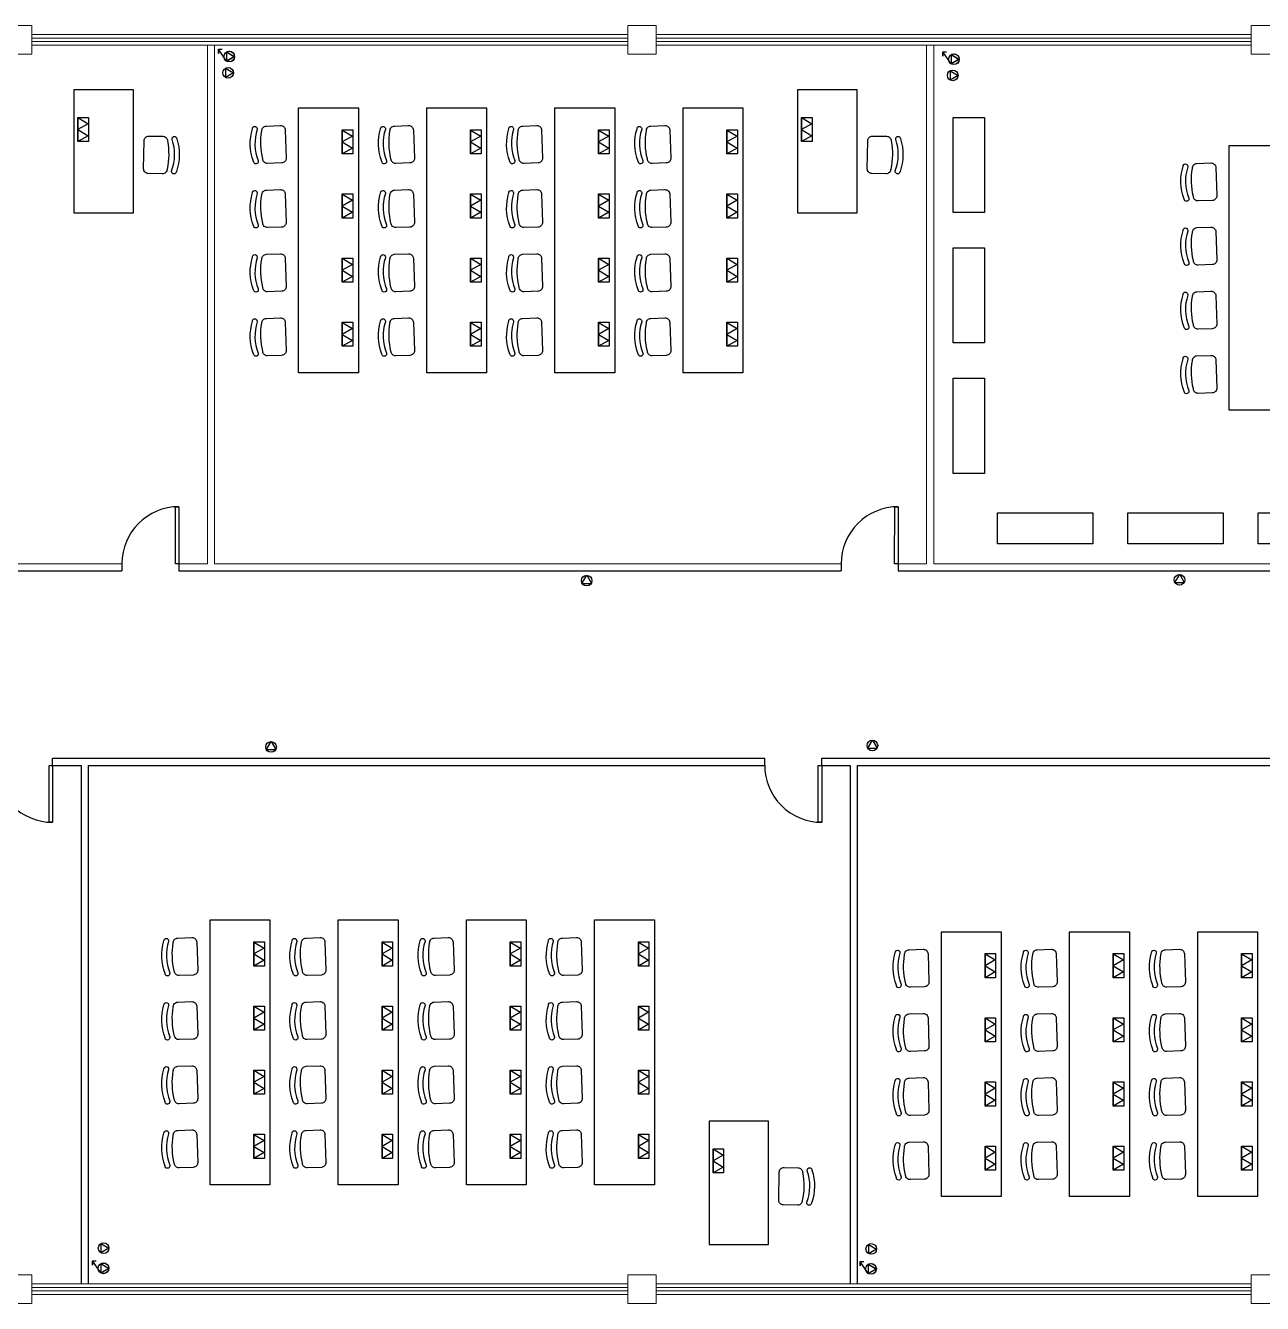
# Model space of a CAD drawing. Header units: millimetres. Extents: x 10.1 to 89.3, y 2.6 to 32.6.
# Drawn here: x 62.93 to 80.3, y 9.77 to 27.71 of the extents above; entities that cross this region are included whole.
import ezdxf

# ---------------------------------------------------------------- set-up
doc = ezdxf.new("R2010")
doc.units = ezdxf.units.MM
doc.layers.add('Mobiliario', color=140, linetype='Continuous')
doc.layers.add('pontos', color=84, linetype='Continuous')

# ---------------------------------------------------------------- blocks, each defined once
blk = doc.blocks.new('*U17')
at = {"layer": 'Mobiliario'}
blk.add_lwpolyline([(-0.42, 1.859), (0.42, 1.859), (0.42, -1.859), (-0.42, -1.859)], close=True, dxfattribs=at)
blk = doc.blocks.new('*U18')
at = {"color": 0, "linetype": 'ByBlock', "lineweight": -2, "transparency": 16777216}
for p in [(0, 0), (1.8, 0), (3.6, 0), (5.4, 0)]:
    blk.add_blockref('*U17', p, dxfattribs=at)
blk = doc.blocks.new('*U24')
at = {"layer": 'Mobiliario'}
blk.add_lwpolyline([(-0.42, 1.859), (0.42, 1.859), (0.42, -1.859), (-0.42, -1.859)], close=True, dxfattribs=at)
blk = doc.blocks.new('*U25')
at = {"color": 0, "linetype": 'ByBlock', "lineweight": -2, "transparency": 16777216}
for p in [(0, 0), (1.8, 0), (3.6, 0), (5.4, 0)]:
    blk.add_blockref('*U24', p, dxfattribs=at)
blk = doc.blocks.new('*U45')
at = {"layer": 'Mobiliario'}
blk.add_lwpolyline([(-0.42, 1.859), (0.42, 1.859), (0.42, -1.859), (-0.42, -1.859)], close=True, dxfattribs=at)
blk = doc.blocks.new('*U46')
at = {"color": 0, "linetype": 'ByBlock', "lineweight": -2, "transparency": 16777216}
for p in [(0, 0), (1.8, 0), (3.6, 0), (5.4, 0)]:
    blk.add_blockref('*U45', p, dxfattribs=at)
blk = doc.blocks.new('*U48')
at = {"layer": 'Mobiliario'}
blk.add_lwpolyline([(-0.42, 1.859), (0.42, 1.859), (0.42, -1.859), (-0.42, -1.859)], close=True, dxfattribs=at)
blk = doc.blocks.new('*U49')
at = {"color": 0, "linetype": 'ByBlock', "lineweight": -2, "transparency": 16777216}
for p in [(0, 0), (1.8, 0), (3.6, 0), (5.4, 0)]:
    blk.add_blockref('*U48', p, dxfattribs=at)
blk = doc.blocks.new('*U58')
at = {"layer": 'Mobiliario'}
blk.add_lwpolyline([(-0.219, 0.668), (0.219, 0.668), (0.219, -0.668), (-0.219, -0.668)], close=True, dxfattribs=at)
blk = doc.blocks.new('*U59')
at = {"layer": 'Mobiliario', "color": 0, "linetype": 'ByBlock', "lineweight": -2, "transparency": 16777216}
for p in [(0, 0), (0, -1.83), (0, -3.66)]:
    blk.add_blockref('*U58', p, dxfattribs=at)
blk = doc.blocks.new('*U62')
at = {"layer": 'Mobiliario'}
blk.add_lwpolyline([(-0.219, 0.668), (0.219, 0.668), (0.219, -0.668), (-0.219, -0.668)], close=True, dxfattribs=at)
blk = doc.blocks.new('*U63')
at = {"layer": 'Mobiliario', "color": 0, "linetype": 'ByBlock', "lineweight": -2, "transparency": 16777216}
for p in [(0, 0), (0, -1.83), (0, -3.66), (0, -5.49), (0, -7.32)]:
    blk.add_blockref('*U62', p, dxfattribs=at)

msp = doc.modelspace()

# ---------------------------------------------------------------- linework, layer by layer
for p, q in [((64.286, 20.156), (64.286, 20.056)), ((65.086, 20.156), (65.086, 20.056)), ((74.386, 20.156), (74.386, 20.056)), ((75.186, 20.156), (75.186, 20.056)), ((54.986, 20.056), (64.286, 20.056)), ((65.086, 20.056), (74.386, 20.056)), ((75.186, 20.056), (87.722, 20.056)), ((63.312, 17.326), (63.312, 17.426)), ((63.312, 17.426), (73.312, 17.426)), ((63.312, 17.326), (63.312, 17.426)), ((73.312, 17.326), (73.312, 17.426)), ((74.112, 17.326), (74.112, 17.426)), ((74.112, 17.426), (83.312, 17.426)), ((63.312, 17.326), (63.712, 17.326)), ((63.712, 17.326), (63.712, 10.049)), ((63.812, 17.326), (63.812, 10.049)), ((63.812, 17.326), (73.312, 17.326)), ((74.112, 17.326), (74.512, 17.326)), ((74.512, 17.326), (74.512, 10.049)), ((74.612, 17.326), (74.612, 10.049)), ((74.612, 17.326), (83.312, 17.326))]:
    msp.add_line(p, q)
at = {"color": 7, "lineweight": 0}
for points in [[(62.62, 27.308), (63.021, 27.308), (63.021, 27.709), (62.62, 27.709), (62.62, 27.308), (62.62, 27.308)], [(71.388, 27.308), (71.788, 27.308), (71.788, 27.709), (71.388, 27.709), (71.388, 27.308), (71.388, 27.308)], [(80.143, 27.308), (80.543, 27.308), (80.543, 27.709), (80.143, 27.709), (80.143, 27.308), (80.143, 27.308)], [(63.021, 27.584), (71.388, 27.584)], [(63.021, 27.534), (71.388, 27.534)], [(63.021, 27.484), (71.388, 27.484)], [(71.788, 27.584), (80.143, 27.584)], [(71.788, 27.534), (80.143, 27.534)], [(71.788, 27.484), (80.143, 27.484)], [(55.486, 27.434), (55.486, 20.156), (64.286, 20.156)], [(63.021, 27.434), (71.388, 27.434)], [(65.086, 20.156), (65.486, 20.156), (65.486, 27.434)], [(65.586, 27.434), (65.586, 20.156), (74.386, 20.156)], [(71.788, 27.434), (80.143, 27.434)], [(75.186, 20.156), (75.586, 20.156), (75.586, 27.434)], [(75.686, 27.434), (75.686, 20.156), (87.722, 20.156)], [(62.62, 9.773), (63.021, 9.773), (63.021, 10.174), (62.62, 10.174), (62.62, 9.773), (62.62, 9.773)], [(63.021, 10.049), (71.388, 10.049)], [(71.388, 9.773), (71.788, 9.773), (71.788, 10.174), (71.388, 10.174), (71.388, 9.773), (71.388, 9.773)], [(71.788, 10.049), (80.143, 10.049)], [(80.143, 9.773), (80.543, 9.773), (80.543, 10.174), (80.143, 10.174), (80.143, 9.773), (80.143, 9.773)], [(63.021, 9.999), (71.388, 9.999)], [(63.021, 9.949), (71.388, 9.949)], [(63.021, 9.899), (71.388, 9.899)], [(71.788, 9.999), (80.143, 9.999)], [(71.788, 9.949), (80.143, 9.949)], [(71.788, 9.899), (80.143, 9.899)]]:
    msp.add_lwpolyline(points, dxfattribs=at)
for points in [[(65.086, 20.956), (65.086, 20.156), (65.036, 20.156), (65.037, 20.956), (65.086, 20.956)], [(75.186, 20.956), (75.186, 20.156), (75.136, 20.156), (75.137, 20.956), (75.186, 20.956)], [(63.312, 17.326), (63.312, 16.526), (63.262, 16.526), (63.263, 17.326), (63.312, 17.326)], [(74.112, 17.326), (74.112, 16.526), (74.062, 16.526), (74.063, 17.326), (74.112, 17.326)]]:
    msp.add_lwpolyline(points)
for centre, start, end in [((65.086, 20.156), 90, 180), ((75.186, 20.156), 90, 180.0454), ((63.312, 17.326), 179.9971, 270), ((74.112, 17.326), 179.9971, 270)]:
    msp.add_arc(centre, 0.8, start, end)
at = {"layer": 'Mobiliario'}
for p, q in [((66.151, 26.294), (66.151, 26.294)), ((67.951, 26.294), (67.951, 26.294)), ((69.751, 26.294), (69.751, 26.294)), ((71.551, 26.294), (71.551, 26.294)), ((79.218, 25.768), (79.218, 25.768)), ((65.016, 25.627), (65.016, 25.627)), ((75.179, 25.627), (75.179, 25.627)), ((66.151, 25.394), (66.151, 25.394)), ((67.951, 25.394), (67.951, 25.394)), ((69.751, 25.394), (69.751, 25.394)), ((71.551, 25.394), (71.551, 25.394)), ((79.218, 24.868), (79.218, 24.868)), ((66.151, 24.494), (66.151, 24.494)), ((67.951, 24.494), (67.951, 24.494)), ((69.751, 24.494), (69.751, 24.494)), ((71.551, 24.494), (71.551, 24.494)), ((79.218, 23.968), (79.218, 23.968)), ((66.151, 23.594), (66.151, 23.594)), ((67.951, 23.594), (67.951, 23.594)), ((69.751, 23.594), (69.751, 23.594)), ((71.551, 23.594), (71.551, 23.594)), ((79.218, 23.068), (79.218, 23.068)), ((64.908, 14.897), (64.908, 14.897)), ((66.708, 14.897), (66.708, 14.897)), ((68.508, 14.897), (68.508, 14.897)), ((70.308, 14.897), (70.308, 14.897)), ((75.177, 14.731), (75.177, 14.731)), ((76.977, 14.731), (76.977, 14.731)), ((78.777, 14.731), (78.777, 14.731)), ((64.908, 13.997), (64.908, 13.997)), ((66.708, 13.997), (66.708, 13.997)), ((68.508, 13.997), (68.508, 13.997)), ((70.308, 13.997), (70.308, 13.997)), ((75.177, 13.831), (75.177, 13.831)), ((76.977, 13.831), (76.977, 13.831)), ((78.777, 13.831), (78.777, 13.831)), ((64.908, 13.097), (64.908, 13.097)), ((66.708, 13.097), (66.708, 13.097)), ((68.508, 13.097), (68.508, 13.097)), ((70.308, 13.097), (70.308, 13.097)), ((75.177, 12.931), (75.177, 12.931)), ((76.977, 12.931), (76.977, 12.931)), ((78.777, 12.931), (78.777, 12.931)), ((64.908, 12.197), (64.908, 12.197)), ((66.708, 12.197), (66.708, 12.197)), ((68.508, 12.197), (68.508, 12.197)), ((70.308, 12.197), (70.308, 12.197)), ((75.177, 12.031), (75.177, 12.031)), ((76.977, 12.031), (76.977, 12.031)), ((78.777, 12.031), (78.777, 12.031)), ((73.936, 11.151), (73.936, 11.151))]:
    msp.add_line(p, q, dxfattribs=at)
for points in [[(64.447, 26.807), (63.61, 26.807), (63.61, 25.079), (64.447, 25.079)], [(74.61, 26.807), (73.772, 26.807), (73.772, 25.079), (74.61, 25.079)], [(73.367, 12.331), (72.53, 12.331), (72.53, 10.603), (73.367, 10.603)]]:
    msp.add_lwpolyline(points, close=True, dxfattribs=at)
for points in [[(66.169, 25.768), (66.169, 25.768, -0.414214), (66.135, 25.799, -0.167087), (66.119, 26.26, -0.414214), (66.151, 26.294, -0.414214), (66.185, 26.262), (66.185, 26.251, 0.175685), (66.201, 25.813), (66.201, 25.802, -0.414214)], [(66.332, 25.773, -0.414214), (66.264, 25.837, -0.100929), (66.25, 26.231, -0.414214), (66.314, 26.299), (66.511, 26.306, -0.414214), (66.579, 26.243), (66.593, 25.848, -0.414214), (66.529, 25.78)], [(67.969, 25.768), (67.969, 25.768, -0.414214), (67.935, 25.799, -0.167087), (67.919, 26.26, -0.414214), (67.951, 26.294, -0.414214), (67.985, 26.262), (67.985, 26.251, 0.175685), (68.001, 25.813), (68.001, 25.802, -0.414214)], [(68.132, 25.773, -0.414214), (68.064, 25.837, -0.100929), (68.05, 26.231, -0.414214), (68.114, 26.299), (68.311, 26.306, -0.414214), (68.379, 26.243), (68.393, 25.848, -0.414214), (68.329, 25.78)], [(69.769, 25.768), (69.769, 25.768, -0.414214), (69.735, 25.799, -0.167087), (69.719, 26.26, -0.414214), (69.751, 26.294, -0.414214), (69.785, 26.262), (69.785, 26.251, 0.175685), (69.801, 25.813), (69.801, 25.802, -0.414214)], [(69.932, 25.773, -0.414214), (69.864, 25.837, -0.100929), (69.85, 26.231, -0.414214), (69.914, 26.299), (70.111, 26.306, -0.414214), (70.179, 26.243), (70.193, 25.848, -0.414214), (70.129, 25.78)], [(71.569, 25.768), (71.569, 25.768, -0.414214), (71.535, 25.799, -0.167087), (71.519, 26.26, -0.414214), (71.551, 26.294, -0.414214), (71.585, 26.262), (71.585, 26.251, 0.175685), (71.601, 25.813), (71.601, 25.802, -0.414214)], [(71.732, 25.773, -0.414214), (71.664, 25.837, -0.100929), (71.65, 26.231, -0.414214), (71.714, 26.299), (71.911, 26.306, -0.414214), (71.979, 26.243), (71.993, 25.848, -0.414214), (71.929, 25.78)], [(64.86, 26.155, -0.414214), (64.925, 26.089, -0.100929), (64.92, 25.694, -0.414214), (64.853, 25.629), (64.656, 25.631, -0.414214), (64.591, 25.698), (64.596, 26.093, -0.414214), (64.663, 26.158)], [(65.023, 26.153), (65.023, 26.153, -0.414214), (65.056, 26.12, -0.167087), (65.05, 25.659, -0.414214), (65.016, 25.627, -0.414214), (64.984, 25.66), (64.984, 25.671, 0.175685), (64.99, 26.109), (64.99, 26.121, -0.414214)], [(75.023, 26.155, -0.414214), (75.088, 26.089, -0.100929), (75.082, 25.694, -0.414214), (75.016, 25.629), (74.818, 25.631, -0.414214), (74.753, 25.698), (74.759, 26.093, -0.414214), (74.825, 26.158)], [(75.186, 26.153), (75.186, 26.153, -0.414214), (75.218, 26.12, -0.167087), (75.212, 25.659, -0.414214), (75.179, 25.627, -0.414214), (75.146, 25.66), (75.146, 25.671, 0.175685), (75.152, 26.109), (75.152, 26.121, -0.414214)], [(79.237, 25.242), (79.237, 25.242, -0.414214), (79.203, 25.273, -0.167087), (79.187, 25.734, -0.414214), (79.218, 25.768, -0.414214), (79.252, 25.736), (79.253, 25.725, 0.175685), (79.268, 25.287), (79.268, 25.276, -0.414214)], [(79.4, 25.247, -0.414214), (79.331, 25.311, -0.100929), (79.318, 25.705, -0.414214), (79.381, 25.773), (79.578, 25.78, -0.414214), (79.647, 25.717), (79.66, 25.322, -0.414214), (79.597, 25.254)], [(66.169, 24.868), (66.169, 24.868, -0.414214), (66.135, 24.899, -0.167087), (66.119, 25.36, -0.414214), (66.151, 25.394, -0.414214), (66.185, 25.362), (66.185, 25.351, 0.175685), (66.201, 24.913), (66.201, 24.902, -0.414214)], [(66.332, 24.873, -0.414214), (66.264, 24.937, -0.100929), (66.25, 25.331, -0.414214), (66.314, 25.399), (66.511, 25.406, -0.414214), (66.579, 25.343), (66.593, 24.948, -0.414214), (66.529, 24.88)], [(67.969, 24.868), (67.969, 24.868, -0.414214), (67.935, 24.899, -0.167087), (67.919, 25.36, -0.414214), (67.951, 25.394, -0.414214), (67.985, 25.362), (67.985, 25.351, 0.175685), (68.001, 24.913), (68.001, 24.902, -0.414214)], [(68.132, 24.873, -0.414214), (68.064, 24.937, -0.100929), (68.05, 25.331, -0.414214), (68.114, 25.399), (68.311, 25.406, -0.414214), (68.379, 25.343), (68.393, 24.948, -0.414214), (68.329, 24.88)], [(69.769, 24.868), (69.769, 24.868, -0.414214), (69.735, 24.899, -0.167087), (69.719, 25.36, -0.414214), (69.751, 25.394, -0.414214), (69.785, 25.362), (69.785, 25.351, 0.175685), (69.801, 24.913), (69.801, 24.902, -0.414214)], [(69.932, 24.873, -0.414214), (69.864, 24.937, -0.100929), (69.85, 25.331, -0.414214), (69.914, 25.399), (70.111, 25.406, -0.414214), (70.179, 25.343), (70.193, 24.948, -0.414214), (70.129, 24.88)], [(71.569, 24.868), (71.569, 24.868, -0.414214), (71.535, 24.899, -0.167087), (71.519, 25.36, -0.414214), (71.551, 25.394, -0.414214), (71.585, 25.362), (71.585, 25.351, 0.175685), (71.601, 24.913), (71.601, 24.902, -0.414214)], [(71.732, 24.873, -0.414214), (71.664, 24.937, -0.100929), (71.65, 25.331, -0.414214), (71.714, 25.399), (71.911, 25.406, -0.414214), (71.979, 25.343), (71.993, 24.948, -0.414214), (71.929, 24.88)], [(79.237, 24.342), (79.237, 24.342, -0.414214), (79.203, 24.373, -0.167087), (79.187, 24.834, -0.414214), (79.218, 24.868, -0.414214), (79.252, 24.836), (79.253, 24.825, 0.175685), (79.268, 24.387), (79.268, 24.376, -0.414214)], [(79.4, 24.347, -0.414214), (79.331, 24.411, -0.100929), (79.318, 24.805, -0.414214), (79.381, 24.873), (79.578, 24.88, -0.414214), (79.647, 24.817), (79.66, 24.422, -0.414214), (79.597, 24.354)], [(66.169, 23.968), (66.169, 23.968, -0.414214), (66.135, 23.999, -0.167087), (66.119, 24.46, -0.414214), (66.151, 24.494, -0.414214), (66.185, 24.462), (66.185, 24.451, 0.175685), (66.201, 24.013), (66.201, 24.002, -0.414214)], [(66.332, 23.973, -0.414214), (66.264, 24.037, -0.100929), (66.25, 24.431, -0.414214), (66.314, 24.499), (66.511, 24.506, -0.414214), (66.579, 24.443), (66.593, 24.048, -0.414214), (66.529, 23.98)], [(67.969, 23.968), (67.969, 23.968, -0.414214), (67.935, 23.999, -0.167087), (67.919, 24.46, -0.414214), (67.951, 24.494, -0.414214), (67.985, 24.462), (67.985, 24.451, 0.175685), (68.001, 24.013), (68.001, 24.002, -0.414214)], [(68.132, 23.973, -0.414214), (68.064, 24.037, -0.100929), (68.05, 24.431, -0.414214), (68.114, 24.499), (68.311, 24.506, -0.414214), (68.379, 24.443), (68.393, 24.048, -0.414214), (68.329, 23.98)], [(69.769, 23.968), (69.769, 23.968, -0.414214), (69.735, 23.999, -0.167087), (69.719, 24.46, -0.414214), (69.751, 24.494, -0.414214), (69.785, 24.462), (69.785, 24.451, 0.175685), (69.801, 24.013), (69.801, 24.002, -0.414214)], [(69.932, 23.973, -0.414214), (69.864, 24.037, -0.100929), (69.85, 24.431, -0.414214), (69.914, 24.499), (70.111, 24.506, -0.414214), (70.179, 24.443), (70.193, 24.048, -0.414214), (70.129, 23.98)], [(71.569, 23.968), (71.569, 23.968, -0.414214), (71.535, 23.999, -0.167087), (71.519, 24.46, -0.414214), (71.551, 24.494, -0.414214), (71.585, 24.462), (71.585, 24.451, 0.175685), (71.601, 24.013), (71.601, 24.002, -0.414214)], [(71.732, 23.973, -0.414214), (71.664, 24.037, -0.100929), (71.65, 24.431, -0.414214), (71.714, 24.499), (71.911, 24.506, -0.414214), (71.979, 24.443), (71.993, 24.048, -0.414214), (71.929, 23.98)], [(79.237, 23.442), (79.237, 23.442, -0.414214), (79.203, 23.473, -0.167087), (79.187, 23.934, -0.414214), (79.218, 23.968, -0.414214), (79.252, 23.936), (79.253, 23.925, 0.175685), (79.268, 23.487), (79.268, 23.476, -0.414214)], [(79.4, 23.447, -0.414214), (79.331, 23.511, -0.100929), (79.318, 23.905, -0.414214), (79.381, 23.973), (79.578, 23.98, -0.414214), (79.647, 23.917), (79.66, 23.522, -0.414214), (79.597, 23.454)], [(66.169, 23.068), (66.169, 23.068, -0.414214), (66.135, 23.099, -0.167087), (66.119, 23.56, -0.414214), (66.151, 23.594, -0.414214), (66.185, 23.562), (66.185, 23.551, 0.175685), (66.201, 23.113), (66.201, 23.102, -0.414214)], [(66.332, 23.073, -0.414214), (66.264, 23.137, -0.100929), (66.25, 23.531, -0.414214), (66.314, 23.599), (66.511, 23.606, -0.414214), (66.579, 23.543), (66.593, 23.148, -0.414214), (66.529, 23.08)], [(67.969, 23.068), (67.969, 23.068, -0.414214), (67.935, 23.099, -0.167087), (67.919, 23.56, -0.414214), (67.951, 23.594, -0.414214), (67.985, 23.562), (67.985, 23.551, 0.175685), (68.001, 23.113), (68.001, 23.102, -0.414214)], [(68.132, 23.073, -0.414214), (68.064, 23.137, -0.100929), (68.05, 23.531, -0.414214), (68.114, 23.599), (68.311, 23.606, -0.414214), (68.379, 23.543), (68.393, 23.148, -0.414214), (68.329, 23.08)], [(69.769, 23.068), (69.769, 23.068, -0.414214), (69.735, 23.099, -0.167087), (69.719, 23.56, -0.414214), (69.751, 23.594, -0.414214), (69.785, 23.562), (69.785, 23.551, 0.175685), (69.801, 23.113), (69.801, 23.102, -0.414214)], [(69.932, 23.073, -0.414214), (69.864, 23.137, -0.100929), (69.85, 23.531, -0.414214), (69.914, 23.599), (70.111, 23.606, -0.414214), (70.179, 23.543), (70.193, 23.148, -0.414214), (70.129, 23.08)], [(71.569, 23.068), (71.569, 23.068, -0.414214), (71.535, 23.099, -0.167087), (71.519, 23.56, -0.414214), (71.551, 23.594, -0.414214), (71.585, 23.562), (71.585, 23.551, 0.175685), (71.601, 23.113), (71.601, 23.102, -0.414214)], [(71.732, 23.073, -0.414214), (71.664, 23.137, -0.100929), (71.65, 23.531, -0.414214), (71.714, 23.599), (71.911, 23.606, -0.414214), (71.979, 23.543), (71.993, 23.148, -0.414214), (71.929, 23.08)], [(79.237, 22.542), (79.237, 22.542, -0.414214), (79.203, 22.573, -0.167087), (79.187, 23.034, -0.414214), (79.218, 23.068, -0.414214), (79.252, 23.036), (79.253, 23.025, 0.175685), (79.268, 22.587), (79.268, 22.576, -0.414214)], [(79.4, 22.547, -0.414214), (79.331, 22.611, -0.100929), (79.318, 23.005, -0.414214), (79.381, 23.073), (79.578, 23.08, -0.414214), (79.647, 23.017), (79.66, 22.622, -0.414214), (79.597, 22.554)], [(64.926, 14.37), (64.926, 14.37, -0.414214), (64.892, 14.402, -0.167087), (64.876, 14.863, -0.414214), (64.908, 14.897, -0.414214), (64.942, 14.865), (64.942, 14.854, 0.175685), (64.958, 14.416), (64.958, 14.404, -0.414214)], [(65.089, 14.376, -0.414214), (65.021, 14.44, -0.100929), (65.007, 14.834, -0.414214), (65.071, 14.902), (65.268, 14.909, -0.414214), (65.336, 14.846), (65.35, 14.451, -0.414214), (65.287, 14.383)], [(66.726, 14.37), (66.726, 14.37, -0.414214), (66.692, 14.402, -0.167087), (66.676, 14.863, -0.414214), (66.708, 14.897, -0.414214), (66.742, 14.865), (66.742, 14.854, 0.175685), (66.758, 14.416), (66.758, 14.404, -0.414214)], [(66.889, 14.376, -0.414214), (66.821, 14.44, -0.100929), (66.807, 14.834, -0.414214), (66.871, 14.902), (67.068, 14.909, -0.414214), (67.136, 14.846), (67.15, 14.451, -0.414214), (67.087, 14.383)], [(68.526, 14.37), (68.526, 14.37, -0.414214), (68.492, 14.402, -0.167087), (68.476, 14.863, -0.414214), (68.508, 14.897, -0.414214), (68.542, 14.865), (68.542, 14.854, 0.175685), (68.558, 14.416), (68.558, 14.404, -0.414214)], [(68.689, 14.376, -0.414214), (68.621, 14.44, -0.100929), (68.607, 14.834, -0.414214), (68.671, 14.902), (68.868, 14.909, -0.414214), (68.936, 14.846), (68.95, 14.451, -0.414214), (68.887, 14.383)], [(70.326, 14.37), (70.326, 14.37, -0.414214), (70.292, 14.402, -0.167087), (70.276, 14.863, -0.414214), (70.308, 14.897, -0.414214), (70.342, 14.865), (70.342, 14.854, 0.175685), (70.358, 14.416), (70.358, 14.404, -0.414214)], [(70.489, 14.376, -0.414214), (70.421, 14.44, -0.100929), (70.407, 14.834, -0.414214), (70.471, 14.902), (70.668, 14.909, -0.414214), (70.736, 14.846), (70.75, 14.451, -0.414214), (70.687, 14.383)], [(75.195, 14.205), (75.195, 14.205, -0.414214), (75.161, 14.237, -0.167087), (75.145, 14.697, -0.414214), (75.177, 14.731, -0.414214), (75.211, 14.7), (75.211, 14.688, 0.175685), (75.227, 14.251), (75.227, 14.239, -0.414214)], [(75.358, 14.211, -0.414214), (75.29, 14.274, -0.100929), (75.276, 14.669, -0.414214), (75.34, 14.737), (75.537, 14.744, -0.414214), (75.605, 14.681), (75.619, 14.286, -0.414214), (75.556, 14.218)], [(76.995, 14.205), (76.995, 14.205, -0.414214), (76.961, 14.237, -0.167087), (76.945, 14.697, -0.414214), (76.977, 14.731, -0.414214), (77.011, 14.7), (77.011, 14.688, 0.175685), (77.027, 14.251), (77.027, 14.239, -0.414214)], [(77.158, 14.211, -0.414214), (77.09, 14.274, -0.100929), (77.076, 14.669, -0.414214), (77.14, 14.737), (77.337, 14.744, -0.414214), (77.405, 14.681), (77.419, 14.286, -0.414214), (77.356, 14.218)], [(78.795, 14.205), (78.795, 14.205, -0.414214), (78.761, 14.237, -0.167087), (78.745, 14.697, -0.414214), (78.777, 14.731, -0.414214), (78.811, 14.7), (78.811, 14.688, 0.175685), (78.827, 14.251), (78.827, 14.239, -0.414214)], [(78.958, 14.211, -0.414214), (78.89, 14.274, -0.100929), (78.876, 14.669, -0.414214), (78.94, 14.737), (79.137, 14.744, -0.414214), (79.205, 14.681), (79.219, 14.286, -0.414214), (79.156, 14.218)], [(64.926, 13.47), (64.926, 13.47, -0.414214), (64.892, 13.502, -0.167087), (64.876, 13.963, -0.414214), (64.908, 13.997, -0.414214), (64.942, 13.965), (64.942, 13.954, 0.175685), (64.958, 13.516), (64.958, 13.504, -0.414214)], [(65.089, 13.476, -0.414214), (65.021, 13.54, -0.100929), (65.007, 13.934, -0.414214), (65.071, 14.002), (65.268, 14.009, -0.414214), (65.336, 13.946), (65.35, 13.551, -0.414214), (65.287, 13.483)], [(66.726, 13.47), (66.726, 13.47, -0.414214), (66.692, 13.502, -0.167087), (66.676, 13.963, -0.414214), (66.708, 13.997, -0.414214), (66.742, 13.965), (66.742, 13.954, 0.175685), (66.758, 13.516), (66.758, 13.504, -0.414214)], [(66.889, 13.476, -0.414214), (66.821, 13.54, -0.100929), (66.807, 13.934, -0.414214), (66.871, 14.002), (67.068, 14.009, -0.414214), (67.136, 13.946), (67.15, 13.551, -0.414214), (67.087, 13.483)], [(68.526, 13.47), (68.526, 13.47, -0.414214), (68.492, 13.502, -0.167087), (68.476, 13.963, -0.414214), (68.508, 13.997, -0.414214), (68.542, 13.965), (68.542, 13.954, 0.175685), (68.558, 13.516), (68.558, 13.504, -0.414214)], [(68.689, 13.476, -0.414214), (68.621, 13.54, -0.100929), (68.607, 13.934, -0.414214), (68.671, 14.002), (68.868, 14.009, -0.414214), (68.936, 13.946), (68.95, 13.551, -0.414214), (68.887, 13.483)], [(70.326, 13.47), (70.326, 13.47, -0.414214), (70.292, 13.502, -0.167087), (70.276, 13.963, -0.414214), (70.308, 13.997, -0.414214), (70.342, 13.965), (70.342, 13.954, 0.175685), (70.358, 13.516), (70.358, 13.504, -0.414214)], [(70.489, 13.476, -0.414214), (70.421, 13.54, -0.100929), (70.407, 13.934, -0.414214), (70.471, 14.002), (70.668, 14.009, -0.414214), (70.736, 13.946), (70.75, 13.551, -0.414214), (70.687, 13.483)], [(75.195, 13.305), (75.195, 13.305, -0.414214), (75.161, 13.337, -0.167087), (75.145, 13.797, -0.414214), (75.177, 13.831, -0.414214), (75.211, 13.8), (75.211, 13.788, 0.175685), (75.227, 13.351), (75.227, 13.339, -0.414214)], [(75.358, 13.311, -0.414214), (75.29, 13.374, -0.100929), (75.276, 13.769, -0.414214), (75.34, 13.837), (75.537, 13.844, -0.414214), (75.605, 13.781), (75.619, 13.386, -0.414214), (75.556, 13.318)], [(76.995, 13.305), (76.995, 13.305, -0.414214), (76.961, 13.337, -0.167087), (76.945, 13.797, -0.414214), (76.977, 13.831, -0.414214), (77.011, 13.8), (77.011, 13.788, 0.175685), (77.027, 13.351), (77.027, 13.339, -0.414214)], [(77.158, 13.311, -0.414214), (77.09, 13.374, -0.100929), (77.076, 13.769, -0.414214), (77.14, 13.837), (77.337, 13.844, -0.414214), (77.405, 13.781), (77.419, 13.386, -0.414214), (77.356, 13.318)], [(78.795, 13.305), (78.795, 13.305, -0.414214), (78.761, 13.337, -0.167087), (78.745, 13.797, -0.414214), (78.777, 13.831, -0.414214), (78.811, 13.8), (78.811, 13.788, 0.175685), (78.827, 13.351), (78.827, 13.339, -0.414214)], [(78.958, 13.311, -0.414214), (78.89, 13.374, -0.100929), (78.876, 13.769, -0.414214), (78.94, 13.837), (79.137, 13.844, -0.414214), (79.205, 13.781), (79.219, 13.386, -0.414214), (79.156, 13.318)], [(64.926, 12.57), (64.926, 12.57, -0.414214), (64.892, 12.602, -0.167087), (64.876, 13.063, -0.414214), (64.908, 13.097, -0.414214), (64.942, 13.065), (64.942, 13.054, 0.175685), (64.958, 12.616), (64.958, 12.604, -0.414214)], [(65.089, 12.576, -0.414214), (65.021, 12.64, -0.100929), (65.007, 13.034, -0.414214), (65.071, 13.102), (65.268, 13.109, -0.414214), (65.336, 13.046), (65.35, 12.651, -0.414214), (65.287, 12.583)], [(66.726, 12.57), (66.726, 12.57, -0.414214), (66.692, 12.602, -0.167087), (66.676, 13.063, -0.414214), (66.708, 13.097, -0.414214), (66.742, 13.065), (66.742, 13.054, 0.175685), (66.758, 12.616), (66.758, 12.604, -0.414214)], [(66.889, 12.576, -0.414214), (66.821, 12.64, -0.100929), (66.807, 13.034, -0.414214), (66.871, 13.102), (67.068, 13.109, -0.414214), (67.136, 13.046), (67.15, 12.651, -0.414214), (67.087, 12.583)], [(68.526, 12.57), (68.526, 12.57, -0.414214), (68.492, 12.602, -0.167087), (68.476, 13.063, -0.414214), (68.508, 13.097, -0.414214), (68.542, 13.065), (68.542, 13.054, 0.175685), (68.558, 12.616), (68.558, 12.604, -0.414214)], [(68.689, 12.576, -0.414214), (68.621, 12.64, -0.100929), (68.607, 13.034, -0.414214), (68.671, 13.102), (68.868, 13.109, -0.414214), (68.936, 13.046), (68.95, 12.651, -0.414214), (68.887, 12.583)], [(70.326, 12.57), (70.326, 12.57, -0.414214), (70.292, 12.602, -0.167087), (70.276, 13.063, -0.414214), (70.308, 13.097, -0.414214), (70.342, 13.065), (70.342, 13.054, 0.175685), (70.358, 12.616), (70.358, 12.604, -0.414214)], [(70.489, 12.576, -0.414214), (70.421, 12.64, -0.100929), (70.407, 13.034, -0.414214), (70.471, 13.102), (70.668, 13.109, -0.414214), (70.736, 13.046), (70.75, 12.651, -0.414214), (70.687, 12.583)], [(75.195, 12.405), (75.195, 12.405, -0.414214), (75.161, 12.437, -0.167087), (75.145, 12.897, -0.414214), (75.177, 12.931, -0.414214), (75.211, 12.9), (75.211, 12.888, 0.175685), (75.227, 12.451), (75.227, 12.439, -0.414214)], [(75.358, 12.411, -0.414214), (75.29, 12.474, -0.100929), (75.276, 12.869, -0.414214), (75.34, 12.937), (75.537, 12.944, -0.414214), (75.605, 12.881), (75.619, 12.486, -0.414214), (75.556, 12.418)], [(76.995, 12.405), (76.995, 12.405, -0.414214), (76.961, 12.437, -0.167087), (76.945, 12.897, -0.414214), (76.977, 12.931, -0.414214), (77.011, 12.9), (77.011, 12.888, 0.175685), (77.027, 12.451), (77.027, 12.439, -0.414214)], [(77.158, 12.411, -0.414214), (77.09, 12.474, -0.100929), (77.076, 12.869, -0.414214), (77.14, 12.937), (77.337, 12.944, -0.414214), (77.405, 12.881), (77.419, 12.486, -0.414214), (77.356, 12.418)], [(78.795, 12.405), (78.795, 12.405, -0.414214), (78.761, 12.437, -0.167087), (78.745, 12.897, -0.414214), (78.777, 12.931, -0.414214), (78.811, 12.9), (78.811, 12.888, 0.175685), (78.827, 12.451), (78.827, 12.439, -0.414214)], [(78.958, 12.411, -0.414214), (78.89, 12.474, -0.100929), (78.876, 12.869, -0.414214), (78.94, 12.937), (79.137, 12.944, -0.414214), (79.205, 12.881), (79.219, 12.486, -0.414214), (79.156, 12.418)], [(64.926, 11.67), (64.926, 11.67, -0.414214), (64.892, 11.702, -0.167087), (64.876, 12.163, -0.414214), (64.908, 12.197, -0.414214), (64.942, 12.165), (64.942, 12.154, 0.175685), (64.958, 11.716), (64.958, 11.704, -0.414214)], [(65.089, 11.676, -0.414214), (65.021, 11.74, -0.100929), (65.007, 12.134, -0.414214), (65.071, 12.202), (65.268, 12.209, -0.414214), (65.336, 12.146), (65.35, 11.751, -0.414214), (65.287, 11.683)], [(66.726, 11.67), (66.726, 11.67, -0.414214), (66.692, 11.702, -0.167087), (66.676, 12.163, -0.414214), (66.708, 12.197, -0.414214), (66.742, 12.165), (66.742, 12.154, 0.175685), (66.758, 11.716), (66.758, 11.704, -0.414214)], [(66.889, 11.676, -0.414214), (66.821, 11.74, -0.100929), (66.807, 12.134, -0.414214), (66.871, 12.202), (67.068, 12.209, -0.414214), (67.136, 12.146), (67.15, 11.751, -0.414214), (67.087, 11.683)], [(68.526, 11.67), (68.526, 11.67, -0.414214), (68.492, 11.702, -0.167087), (68.476, 12.163, -0.414214), (68.508, 12.197, -0.414214), (68.542, 12.165), (68.542, 12.154, 0.175685), (68.558, 11.716), (68.558, 11.704, -0.414214)], [(68.689, 11.676, -0.414214), (68.621, 11.74, -0.100929), (68.607, 12.134, -0.414214), (68.671, 12.202), (68.868, 12.209, -0.414214), (68.936, 12.146), (68.95, 11.751, -0.414214), (68.887, 11.683)], [(70.326, 11.67), (70.326, 11.67, -0.414214), (70.292, 11.702, -0.167087), (70.276, 12.163, -0.414214), (70.308, 12.197, -0.414214), (70.342, 12.165), (70.342, 12.154, 0.175685), (70.358, 11.716), (70.358, 11.704, -0.414214)], [(70.489, 11.676, -0.414214), (70.421, 11.74, -0.100929), (70.407, 12.134, -0.414214), (70.471, 12.202), (70.668, 12.209, -0.414214), (70.736, 12.146), (70.75, 11.751, -0.414214), (70.687, 11.683)], [(75.195, 11.505), (75.195, 11.505, -0.414214), (75.161, 11.537, -0.167087), (75.145, 11.997, -0.414214), (75.177, 12.031, -0.414214), (75.211, 12), (75.211, 11.988, 0.175685), (75.227, 11.551), (75.227, 11.539, -0.414214)], [(75.358, 11.511, -0.414214), (75.29, 11.574, -0.100929), (75.276, 11.969, -0.414214), (75.34, 12.037), (75.537, 12.044, -0.414214), (75.605, 11.981), (75.619, 11.586, -0.414214), (75.556, 11.518)], [(76.995, 11.505), (76.995, 11.505, -0.414214), (76.961, 11.537, -0.167087), (76.945, 11.997, -0.414214), (76.977, 12.031, -0.414214), (77.011, 12), (77.011, 11.988, 0.175685), (77.027, 11.551), (77.027, 11.539, -0.414214)], [(77.158, 11.511, -0.414214), (77.09, 11.574, -0.100929), (77.076, 11.969, -0.414214), (77.14, 12.037), (77.337, 12.044, -0.414214), (77.405, 11.981), (77.419, 11.586, -0.414214), (77.356, 11.518)], [(78.795, 11.505), (78.795, 11.505, -0.414214), (78.761, 11.537, -0.167087), (78.745, 11.997, -0.414214), (78.777, 12.031, -0.414214), (78.811, 12), (78.811, 11.988, 0.175685), (78.827, 11.551), (78.827, 11.539, -0.414214)], [(78.958, 11.511, -0.414214), (78.89, 11.574, -0.100929), (78.876, 11.969, -0.414214), (78.94, 12.037), (79.137, 12.044, -0.414214), (79.205, 11.981), (79.219, 11.586, -0.414214), (79.156, 11.518)], [(73.78, 11.679, -0.414214), (73.845, 11.613, -0.100929), (73.84, 11.218, -0.414214), (73.773, 11.153), (73.576, 11.156, -0.414214), (73.511, 11.222), (73.516, 11.617, -0.414214), (73.583, 11.682)], [(73.943, 11.677), (73.943, 11.677, -0.414214), (73.976, 11.644, -0.167087), (73.969, 11.183, -0.414214), (73.936, 11.151, -0.414214), (73.903, 11.184), (73.904, 11.195, 0.175685), (73.91, 11.634), (73.91, 11.645, -0.414214)]]:
    msp.add_lwpolyline(points, format="xyb", close=True, dxfattribs=at)
at = {"layer": 'pontos'}
for p, q in [((65.756, 27.211), (65.64, 27.377)), ((65.64, 27.377), (65.64, 27.316)), ((65.64, 27.316), (65.64, 27.377)), ((65.64, 27.377), (65.693, 27.377)), ((65.756, 27.34), (65.756, 27.208)), ((65.756, 27.34), (65.869, 27.273)), ((65.756, 27.338), (65.756, 27.206)), ((65.756, 27.338), (65.869, 27.27)), ((65.869, 27.273), (65.756, 27.208)), ((65.869, 27.27), (65.756, 27.206)), ((75.931, 27.174), (75.814, 27.34)), ((75.814, 27.34), (75.814, 27.279)), ((75.814, 27.279), (75.814, 27.34)), ((75.814, 27.34), (75.867, 27.34)), ((75.931, 27.304), (75.931, 27.172)), ((75.931, 27.304), (76.043, 27.236)), ((75.931, 27.302), (75.931, 27.17)), ((75.931, 27.302), (76.043, 27.234)), ((65.74, 27.112), (65.74, 26.98)), ((65.74, 27.112), (65.852, 27.044)), ((76.043, 27.236), (75.931, 27.172)), ((76.043, 27.234), (75.931, 27.17)), ((65.852, 27.044), (65.74, 26.98)), ((75.914, 27.075), (75.914, 26.943)), ((75.914, 27.075), (76.027, 27.007)), ((76.027, 27.007), (75.914, 26.943)), ((63.666, 26.418), (63.666, 26.249)), ((63.666, 26.418), (63.81, 26.331)), ((73.829, 26.418), (73.829, 26.249)), ((73.829, 26.418), (73.973, 26.331)), ((63.81, 26.331), (63.666, 26.249)), ((63.666, 26.249), (63.666, 26.081)), ((63.666, 26.249), (63.81, 26.162)), ((67.38, 26.243), (67.38, 26.075)), ((67.38, 26.243), (67.524, 26.157)), ((69.18, 26.243), (69.18, 26.075)), ((69.18, 26.243), (69.324, 26.157)), ((70.98, 26.243), (70.98, 26.075)), ((70.98, 26.243), (71.124, 26.157)), ((72.78, 26.243), (72.78, 26.075)), ((72.78, 26.243), (72.924, 26.157)), ((73.973, 26.331), (73.829, 26.249)), ((73.829, 26.249), (73.829, 26.081)), ((73.829, 26.249), (73.973, 26.162)), ((63.81, 26.162), (63.666, 26.081)), ((67.524, 26.157), (67.38, 26.075)), ((67.38, 26.075), (67.38, 25.907)), ((67.38, 26.075), (67.524, 25.988)), ((69.324, 26.157), (69.18, 26.075)), ((69.18, 26.075), (69.18, 25.907)), ((69.18, 26.075), (69.324, 25.988)), ((71.124, 26.157), (70.98, 26.075)), ((70.98, 26.075), (70.98, 25.907)), ((70.98, 26.075), (71.124, 25.988)), ((72.924, 26.157), (72.78, 26.075)), ((72.78, 26.075), (72.78, 25.907)), ((72.78, 26.075), (72.924, 25.988)), ((73.973, 26.162), (73.829, 26.081)), ((67.524, 25.988), (67.38, 25.907)), ((69.324, 25.988), (69.18, 25.907)), ((71.124, 25.988), (70.98, 25.907)), ((72.924, 25.988), (72.78, 25.907)), ((67.38, 25.343), (67.38, 25.175)), ((67.38, 25.343), (67.524, 25.257)), ((69.18, 25.343), (69.18, 25.175)), ((69.18, 25.343), (69.324, 25.257)), ((70.98, 25.343), (70.98, 25.175)), ((70.98, 25.343), (71.124, 25.257)), ((72.78, 25.343), (72.78, 25.175)), ((72.78, 25.343), (72.924, 25.257)), ((67.524, 25.257), (67.38, 25.175)), ((67.38, 25.175), (67.38, 25.007)), ((67.38, 25.175), (67.524, 25.088)), ((69.324, 25.257), (69.18, 25.175)), ((69.18, 25.175), (69.18, 25.007)), ((69.18, 25.175), (69.324, 25.088)), ((71.124, 25.257), (70.98, 25.175)), ((70.98, 25.175), (70.98, 25.007)), ((70.98, 25.175), (71.124, 25.088)), ((72.924, 25.257), (72.78, 25.175)), ((72.78, 25.175), (72.78, 25.007)), ((72.78, 25.175), (72.924, 25.088)), ((67.524, 25.088), (67.38, 25.007)), ((69.324, 25.088), (69.18, 25.007)), ((71.124, 25.088), (70.98, 25.007)), ((72.924, 25.088), (72.78, 25.007)), ((67.38, 24.443), (67.38, 24.275)), ((67.38, 24.443), (67.524, 24.357)), ((69.18, 24.443), (69.18, 24.275)), ((69.18, 24.443), (69.324, 24.357)), ((70.98, 24.443), (70.98, 24.275)), ((70.98, 24.443), (71.124, 24.357)), ((72.78, 24.443), (72.78, 24.275)), ((72.78, 24.443), (72.924, 24.357)), ((67.524, 24.357), (67.38, 24.275)), ((67.38, 24.275), (67.38, 24.107)), ((67.38, 24.275), (67.524, 24.188)), ((69.324, 24.357), (69.18, 24.275)), ((69.18, 24.275), (69.18, 24.107)), ((69.18, 24.275), (69.324, 24.188)), ((71.124, 24.357), (70.98, 24.275)), ((70.98, 24.275), (70.98, 24.107)), ((70.98, 24.275), (71.124, 24.188)), ((72.924, 24.357), (72.78, 24.275)), ((72.78, 24.275), (72.78, 24.107)), ((72.78, 24.275), (72.924, 24.188)), ((67.524, 24.188), (67.38, 24.107)), ((69.324, 24.188), (69.18, 24.107)), ((71.124, 24.188), (70.98, 24.107)), ((72.924, 24.188), (72.78, 24.107)), ((67.38, 23.543), (67.38, 23.375)), ((67.38, 23.543), (67.524, 23.457)), ((69.18, 23.543), (69.18, 23.375)), ((69.18, 23.543), (69.324, 23.457)), ((70.98, 23.543), (70.98, 23.375)), ((70.98, 23.543), (71.124, 23.457)), ((72.78, 23.543), (72.78, 23.375)), ((72.78, 23.543), (72.924, 23.457)), ((67.524, 23.457), (67.38, 23.375)), ((67.38, 23.375), (67.38, 23.207)), ((67.38, 23.375), (67.524, 23.288)), ((69.324, 23.457), (69.18, 23.375)), ((69.18, 23.375), (69.18, 23.207)), ((69.18, 23.375), (69.324, 23.288)), ((71.124, 23.457), (70.98, 23.375)), ((70.98, 23.375), (70.98, 23.207)), ((70.98, 23.375), (71.124, 23.288)), ((72.924, 23.457), (72.78, 23.375)), ((72.78, 23.375), (72.78, 23.207)), ((72.78, 23.375), (72.924, 23.288)), ((67.524, 23.288), (67.38, 23.207)), ((69.324, 23.288), (69.18, 23.207)), ((71.124, 23.288), (70.98, 23.207)), ((72.924, 23.288), (72.78, 23.207)), ((70.746, 19.88), (70.814, 19.993)), ((70.814, 19.993), (70.878, 19.88)), ((79.071, 19.891), (79.139, 20.004)), ((79.139, 20.004), (79.203, 19.891)), ((70.746, 19.88), (70.878, 19.88)), ((79.071, 19.891), (79.203, 19.891)), ((66.314, 17.546), (66.382, 17.659)), ((66.382, 17.659), (66.446, 17.546)), ((74.759, 17.566), (74.827, 17.679)), ((74.827, 17.679), (74.891, 17.566)), ((66.314, 17.546), (66.446, 17.546)), ((74.759, 17.566), (74.891, 17.566)), ((66.138, 14.846), (66.138, 14.678)), ((66.138, 14.846), (66.281, 14.76)), ((66.281, 14.76), (66.138, 14.678)), ((67.938, 14.846), (67.938, 14.678)), ((67.938, 14.846), (68.081, 14.76)), ((68.081, 14.76), (67.938, 14.678)), ((69.738, 14.846), (69.738, 14.678)), ((69.738, 14.846), (69.881, 14.76)), ((69.881, 14.76), (69.738, 14.678)), ((71.538, 14.846), (71.538, 14.678)), ((71.538, 14.846), (71.681, 14.76)), ((71.681, 14.76), (71.538, 14.678)), ((66.138, 14.678), (66.138, 14.509)), ((66.138, 14.678), (66.281, 14.591)), ((66.281, 14.591), (66.138, 14.509)), ((67.938, 14.678), (67.938, 14.509)), ((67.938, 14.678), (68.081, 14.591)), ((68.081, 14.591), (67.938, 14.509)), ((69.738, 14.678), (69.738, 14.509)), ((69.738, 14.678), (69.881, 14.591)), ((69.881, 14.591), (69.738, 14.509)), ((71.538, 14.678), (71.538, 14.509)), ((71.538, 14.678), (71.681, 14.591)), ((71.681, 14.591), (71.538, 14.509)), ((76.407, 14.681), (76.407, 14.513)), ((76.407, 14.681), (76.55, 14.595)), ((76.55, 14.595), (76.407, 14.513)), ((78.207, 14.681), (78.207, 14.513)), ((78.207, 14.681), (78.35, 14.595)), ((78.35, 14.595), (78.207, 14.513)), ((80.007, 14.681), (80.007, 14.513)), ((80.007, 14.681), (80.15, 14.595)), ((80.15, 14.595), (80.007, 14.513)), ((76.407, 14.512), (76.407, 14.344)), ((76.407, 14.512), (76.55, 14.426)), ((76.55, 14.426), (76.407, 14.344)), ((78.207, 14.512), (78.207, 14.344)), ((78.207, 14.512), (78.35, 14.426)), ((78.35, 14.426), (78.207, 14.344)), ((80.007, 14.512), (80.007, 14.344)), ((80.007, 14.512), (80.15, 14.426)), ((80.15, 14.426), (80.007, 14.344)), ((66.138, 13.946), (66.138, 13.778)), ((66.138, 13.946), (66.281, 13.86)), ((66.281, 13.86), (66.138, 13.778)), ((67.938, 13.946), (67.938, 13.778)), ((67.938, 13.946), (68.081, 13.86)), ((68.081, 13.86), (67.938, 13.778)), ((69.738, 13.946), (69.738, 13.778)), ((69.738, 13.946), (69.881, 13.86)), ((69.881, 13.86), (69.738, 13.778)), ((71.538, 13.946), (71.538, 13.778)), ((71.538, 13.946), (71.681, 13.86)), ((71.681, 13.86), (71.538, 13.778)), ((66.138, 13.778), (66.138, 13.609)), ((66.138, 13.778), (66.281, 13.691)), ((66.281, 13.691), (66.138, 13.609)), ((67.938, 13.778), (67.938, 13.609)), ((67.938, 13.778), (68.081, 13.691)), ((68.081, 13.691), (67.938, 13.609)), ((69.738, 13.778), (69.738, 13.609)), ((69.738, 13.778), (69.881, 13.691)), ((69.881, 13.691), (69.738, 13.609)), ((71.538, 13.778), (71.538, 13.609)), ((71.538, 13.778), (71.681, 13.691)), ((71.681, 13.691), (71.538, 13.609)), ((76.407, 13.781), (76.407, 13.613)), ((76.407, 13.781), (76.55, 13.695)), ((76.55, 13.695), (76.407, 13.613)), ((78.207, 13.781), (78.207, 13.613)), ((78.207, 13.781), (78.35, 13.695)), ((78.35, 13.695), (78.207, 13.613)), ((80.007, 13.781), (80.007, 13.613)), ((80.007, 13.781), (80.15, 13.695)), ((80.15, 13.695), (80.007, 13.613)), ((76.407, 13.612), (76.407, 13.444)), ((76.407, 13.612), (76.55, 13.526)), ((76.55, 13.526), (76.407, 13.444)), ((78.207, 13.612), (78.207, 13.444)), ((78.207, 13.612), (78.35, 13.526)), ((78.35, 13.526), (78.207, 13.444)), ((80.007, 13.612), (80.007, 13.444)), ((80.007, 13.612), (80.15, 13.526)), ((80.15, 13.526), (80.007, 13.444)), ((66.138, 13.046), (66.138, 12.878)), ((66.138, 13.046), (66.281, 12.96)), ((66.281, 12.96), (66.138, 12.878)), ((67.938, 13.046), (67.938, 12.878)), ((67.938, 13.046), (68.081, 12.96)), ((68.081, 12.96), (67.938, 12.878)), ((69.738, 13.046), (69.738, 12.878)), ((69.738, 13.046), (69.881, 12.96)), ((69.881, 12.96), (69.738, 12.878)), ((71.538, 13.046), (71.538, 12.878)), ((71.538, 13.046), (71.681, 12.96)), ((71.681, 12.96), (71.538, 12.878)), ((66.138, 12.878), (66.138, 12.709)), ((66.138, 12.878), (66.281, 12.791)), ((66.281, 12.791), (66.138, 12.709)), ((67.938, 12.878), (67.938, 12.709)), ((67.938, 12.878), (68.081, 12.791)), ((68.081, 12.791), (67.938, 12.709)), ((69.738, 12.878), (69.738, 12.709)), ((69.738, 12.878), (69.881, 12.791)), ((69.881, 12.791), (69.738, 12.709)), ((71.538, 12.878), (71.538, 12.709)), ((71.538, 12.878), (71.681, 12.791)), ((71.681, 12.791), (71.538, 12.709)), ((76.407, 12.881), (76.407, 12.713)), ((76.407, 12.881), (76.55, 12.795)), ((76.55, 12.795), (76.407, 12.713)), ((78.207, 12.881), (78.207, 12.713)), ((78.207, 12.881), (78.35, 12.795)), ((78.35, 12.795), (78.207, 12.713)), ((80.007, 12.881), (80.007, 12.713)), ((80.007, 12.881), (80.15, 12.795)), ((80.15, 12.795), (80.007, 12.713)), ((76.407, 12.712), (76.407, 12.544)), ((76.407, 12.712), (76.55, 12.626)), ((76.55, 12.626), (76.407, 12.544)), ((78.207, 12.712), (78.207, 12.544)), ((78.207, 12.712), (78.35, 12.626)), ((78.35, 12.626), (78.207, 12.544)), ((80.007, 12.712), (80.007, 12.544)), ((80.007, 12.712), (80.15, 12.626)), ((80.15, 12.626), (80.007, 12.544)), ((66.138, 12.146), (66.138, 11.978)), ((66.138, 12.146), (66.281, 12.06)), ((66.281, 12.06), (66.138, 11.978)), ((67.938, 12.146), (67.938, 11.978)), ((67.938, 12.146), (68.081, 12.06)), ((68.081, 12.06), (67.938, 11.978)), ((69.738, 12.146), (69.738, 11.978)), ((69.738, 12.146), (69.881, 12.06)), ((69.881, 12.06), (69.738, 11.978)), ((71.538, 12.146), (71.538, 11.978)), ((71.538, 12.146), (71.681, 12.06)), ((71.681, 12.06), (71.538, 11.978)), ((66.138, 11.978), (66.138, 11.809)), ((66.138, 11.978), (66.281, 11.891)), ((66.281, 11.891), (66.138, 11.809)), ((67.938, 11.978), (67.938, 11.809)), ((67.938, 11.978), (68.081, 11.891)), ((68.081, 11.891), (67.938, 11.809)), ((69.738, 11.978), (69.738, 11.809)), ((69.738, 11.978), (69.881, 11.891)), ((69.881, 11.891), (69.738, 11.809)), ((71.538, 11.978), (71.538, 11.809)), ((71.538, 11.978), (71.681, 11.891)), ((71.681, 11.891), (71.538, 11.809)), ((72.586, 11.942), (72.586, 11.774)), ((72.586, 11.942), (72.73, 11.855)), ((72.73, 11.855), (72.586, 11.774)), ((76.407, 11.981), (76.407, 11.813)), ((76.407, 11.981), (76.55, 11.895)), ((76.55, 11.895), (76.407, 11.813)), ((78.207, 11.981), (78.207, 11.813)), ((78.207, 11.981), (78.35, 11.895)), ((78.35, 11.895), (78.207, 11.813)), ((80.007, 11.981), (80.007, 11.813)), ((80.007, 11.981), (80.15, 11.895)), ((80.15, 11.895), (80.007, 11.813)), ((72.586, 11.773), (72.586, 11.605)), ((72.586, 11.773), (72.73, 11.686)), ((72.73, 11.686), (72.586, 11.605)), ((76.407, 11.812), (76.407, 11.644)), ((76.407, 11.812), (76.55, 11.726)), ((76.55, 11.726), (76.407, 11.644)), ((78.207, 11.812), (78.207, 11.644)), ((78.207, 11.812), (78.35, 11.726)), ((78.35, 11.726), (78.207, 11.644)), ((80.007, 11.812), (80.007, 11.644)), ((80.007, 11.812), (80.15, 11.726)), ((80.15, 11.726), (80.007, 11.644)), ((63.991, 10.616), (63.991, 10.484)), ((63.991, 10.616), (64.104, 10.548)), ((74.77, 10.603), (74.77, 10.471)), ((74.77, 10.603), (74.883, 10.535)), ((64.104, 10.548), (63.991, 10.484)), ((74.883, 10.535), (74.77, 10.471)), ((63.989, 10.204), (63.872, 10.37)), ((63.872, 10.37), (63.872, 10.309)), ((63.872, 10.309), (63.872, 10.37)), ((63.872, 10.37), (63.925, 10.37)), ((63.989, 10.334), (63.989, 10.202)), ((63.989, 10.334), (64.101, 10.266)), ((63.989, 10.332), (63.989, 10.2)), ((63.989, 10.332), (64.101, 10.264)), ((64.101, 10.266), (63.989, 10.202)), ((64.101, 10.264), (63.989, 10.2)), ((74.767, 10.196), (74.651, 10.362)), ((74.651, 10.362), (74.651, 10.301)), ((74.651, 10.301), (74.651, 10.362)), ((74.651, 10.362), (74.704, 10.362)), ((74.767, 10.326), (74.767, 10.194)), ((74.767, 10.326), (74.88, 10.258)), ((74.767, 10.324), (74.767, 10.192)), ((74.767, 10.324), (74.88, 10.256)), ((74.88, 10.258), (74.767, 10.194)), ((74.88, 10.256), (74.767, 10.192))]:
    msp.add_line(p, q, dxfattribs=at)
for points in [[(63.815, 26.419), (63.815, 26.081), (63.666, 26.081), (63.666, 26.419)], [(73.977, 26.419), (73.977, 26.081), (73.829, 26.081), (73.829, 26.419)], [(67.529, 26.245), (67.529, 25.907), (67.38, 25.907), (67.38, 26.245)], [(69.329, 26.245), (69.329, 25.907), (69.18, 25.907), (69.18, 26.245)], [(71.129, 26.245), (71.129, 25.907), (70.98, 25.907), (70.98, 26.245)], [(72.929, 26.245), (72.929, 25.907), (72.78, 25.907), (72.78, 26.245)], [(67.529, 25.345), (67.529, 25.007), (67.38, 25.007), (67.38, 25.345)], [(69.329, 25.345), (69.329, 25.007), (69.18, 25.007), (69.18, 25.345)], [(71.129, 25.345), (71.129, 25.007), (70.98, 25.007), (70.98, 25.345)], [(72.929, 25.345), (72.929, 25.007), (72.78, 25.007), (72.78, 25.345)], [(67.529, 24.445), (67.529, 24.107), (67.38, 24.107), (67.38, 24.445)], [(69.329, 24.445), (69.329, 24.107), (69.18, 24.107), (69.18, 24.445)], [(71.129, 24.445), (71.129, 24.107), (70.98, 24.107), (70.98, 24.445)], [(72.929, 24.445), (72.929, 24.107), (72.78, 24.107), (72.78, 24.445)], [(67.529, 23.545), (67.529, 23.207), (67.38, 23.207), (67.38, 23.545)], [(69.329, 23.545), (69.329, 23.207), (69.18, 23.207), (69.18, 23.545)], [(71.129, 23.545), (71.129, 23.207), (70.98, 23.207), (70.98, 23.545)], [(72.929, 23.545), (72.929, 23.207), (72.78, 23.207), (72.78, 23.545)], [(66.286, 14.848), (66.286, 14.509), (66.138, 14.509), (66.138, 14.848)], [(68.086, 14.848), (68.086, 14.509), (67.938, 14.509), (67.938, 14.848)], [(69.886, 14.848), (69.886, 14.509), (69.738, 14.509), (69.738, 14.848)], [(71.686, 14.848), (71.686, 14.509), (71.538, 14.509), (71.538, 14.848)], [(76.555, 14.683), (76.555, 14.344), (76.407, 14.344), (76.407, 14.683)], [(78.355, 14.683), (78.355, 14.344), (78.207, 14.344), (78.207, 14.683)], [(80.155, 14.683), (80.155, 14.344), (80.007, 14.344), (80.007, 14.683)], [(66.286, 13.948), (66.286, 13.609), (66.138, 13.609), (66.138, 13.948)], [(68.086, 13.948), (68.086, 13.609), (67.938, 13.609), (67.938, 13.948)], [(69.886, 13.948), (69.886, 13.609), (69.738, 13.609), (69.738, 13.948)], [(71.686, 13.948), (71.686, 13.609), (71.538, 13.609), (71.538, 13.948)], [(76.555, 13.783), (76.555, 13.444), (76.407, 13.444), (76.407, 13.783)], [(78.355, 13.783), (78.355, 13.444), (78.207, 13.444), (78.207, 13.783)], [(80.155, 13.783), (80.155, 13.444), (80.007, 13.444), (80.007, 13.783)], [(66.286, 13.048), (66.286, 12.709), (66.138, 12.709), (66.138, 13.048)], [(68.086, 13.048), (68.086, 12.709), (67.938, 12.709), (67.938, 13.048)], [(69.886, 13.048), (69.886, 12.709), (69.738, 12.709), (69.738, 13.048)], [(71.686, 13.048), (71.686, 12.709), (71.538, 12.709), (71.538, 13.048)], [(76.555, 12.883), (76.555, 12.544), (76.407, 12.544), (76.407, 12.883)], [(78.355, 12.883), (78.355, 12.544), (78.207, 12.544), (78.207, 12.883)], [(80.155, 12.883), (80.155, 12.544), (80.007, 12.544), (80.007, 12.883)], [(66.286, 12.148), (66.286, 11.809), (66.138, 11.809), (66.138, 12.148)], [(68.086, 12.148), (68.086, 11.809), (67.938, 11.809), (67.938, 12.148)], [(69.886, 12.148), (69.886, 11.809), (69.738, 11.809), (69.738, 12.148)], [(71.686, 12.148), (71.686, 11.809), (71.538, 11.809), (71.538, 12.148)], [(72.735, 11.943), (72.735, 11.605), (72.586, 11.605), (72.586, 11.943)], [(76.555, 11.983), (76.555, 11.644), (76.407, 11.644), (76.407, 11.983)], [(78.355, 11.983), (78.355, 11.644), (78.207, 11.644), (78.207, 11.983)], [(80.155, 11.983), (80.155, 11.644), (80.007, 11.644), (80.007, 11.983)]]:
    msp.add_lwpolyline(points, close=True, dxfattribs=at)
for centre in [(65.794, 27.275), (65.794, 27.273), (75.969, 27.238), (75.969, 27.236), (65.778, 27.046), (75.952, 27.01), (70.812, 19.918), (79.137, 19.929), (66.38, 17.584), (74.824, 17.604), (64.029, 10.55), (74.808, 10.538), (64.027, 10.268), (64.027, 10.266), (74.805, 10.26), (74.805, 10.258)]:
    msp.add_circle(centre, 0.0747, dxfattribs=at)

# ---------------------------------------------------------------- block references
for name, p in [('*U25', (67.186, 24.694)), ('*U18', (80.254, 24.168)), ('*U46', (65.944, 13.297)), ('*U49', (76.213, 13.132))]:
    msp.add_blockref(name, p)
at = {"layer": 'Mobiliario'}
msp.add_blockref('*U59', (76.179, 25.752), dxfattribs=at)
at = {"layer": 'Mobiliario', "rotation": 90}
msp.add_blockref('*U63', (77.25, 20.653), dxfattribs=at)

doc.saveas('drawing.dxf')
